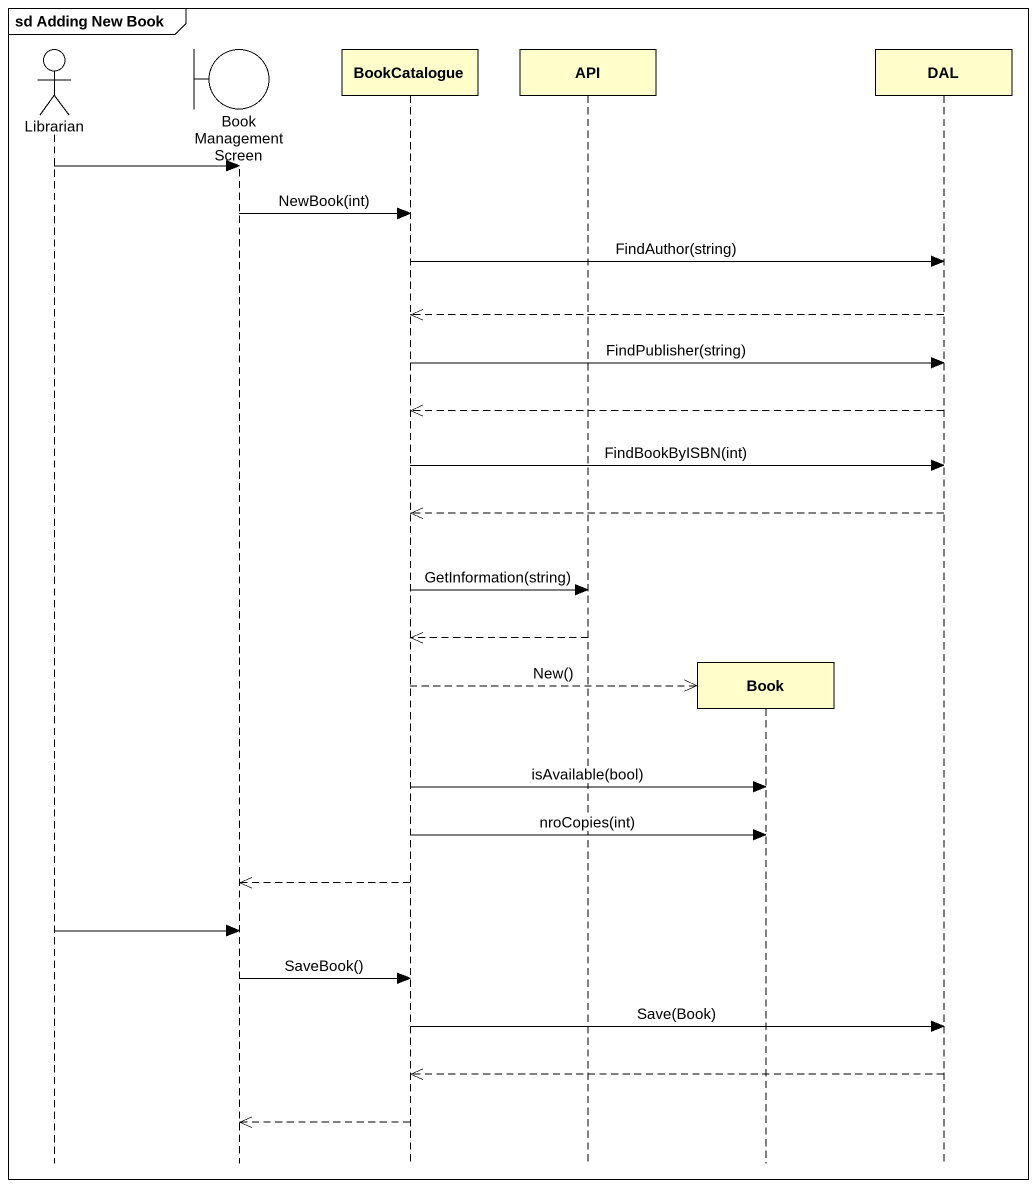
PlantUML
@startuml
mainframe sd Adding New Book
hide footbox
actor Librarian
boundary "Book Management Screen" as Book_Management_Screen
participant BookCatalogue
participant API
participant Book
participant DAL

Librarian -> Book_Management_Screen
Book_Management_Screen -> BookCatalogue : NewBook(int)
BookCatalogue -> DAL : FindAuthor(string)
DAL -->> BookCatalogue
BookCatalogue -> DAL : FindPublisher(string)
DAL -->> BookCatalogue
BookCatalogue -> DAL : FindBookByISBN(int)
DAL -->> BookCatalogue
BookCatalogue -> API : GetInformation(string)
API -->> BookCatalogue
BookCatalogue -->> Book ** : New()
BookCatalogue -> Book : isAvailable(bool)
BookCatalogue -> Book : nroCopies(int)
BookCatalogue -->> Book_Management_Screen
Librarian -> Book_Management_Screen
Book_Management_Screen -> BookCatalogue : SaveBook()
BookCatalogue -> DAL : Save(Book)
DAL -->> BookCatalogue
BookCatalogue -->> Book_Management_Screen
@enduml
